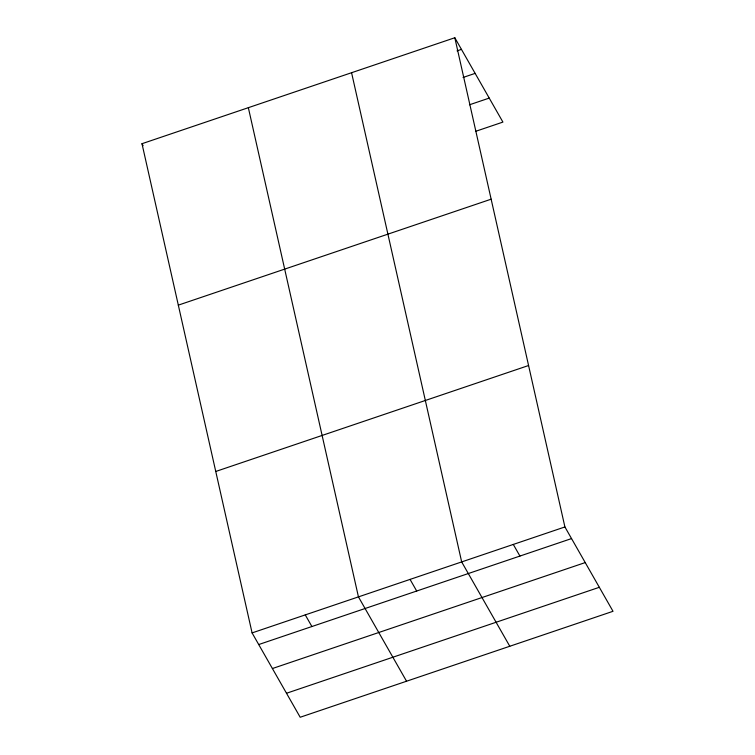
<?xml version="1.0" encoding="UTF-8"?>
<svg xmlns="http://www.w3.org/2000/svg" width="755" height="755" viewBox="0 0 755 755"><rect width="100%" height="100%" fill="white"/><g stroke="black" fill="none" stroke-linecap="round" stroke-linejoin="round"><path stroke-width="1.13" d="M454.812 37.75L564.91 526.952L613.013 611.295L300.188 717.25L252.085 632.907L141.987 143.705L454.812 37.75L502.915 122.093L475.461 131.389M457.049 50.868L461.447 49.377M463.051 77.463L475.131 73.377M469.459 104.794L489.231 98.093M178.312 305.143L491.146 199.188M215.751 471.469L528.576 365.514M252.085 632.907L564.91 526.952M258.72 644.543L571.544 538.579M272.404 668.534L585.229 562.579M286.504 693.26L599.328 587.296M513.296 544.44L519.931 556.067M509.785 646.261L461.673 561.918L351.575 72.716M410.059 579.396L416.694 591.033M141.987 143.705L143.091 145.639M406.549 681.227L358.446 596.884L248.348 107.682M305.265 614.9L311.9 626.527"/></g></svg>
